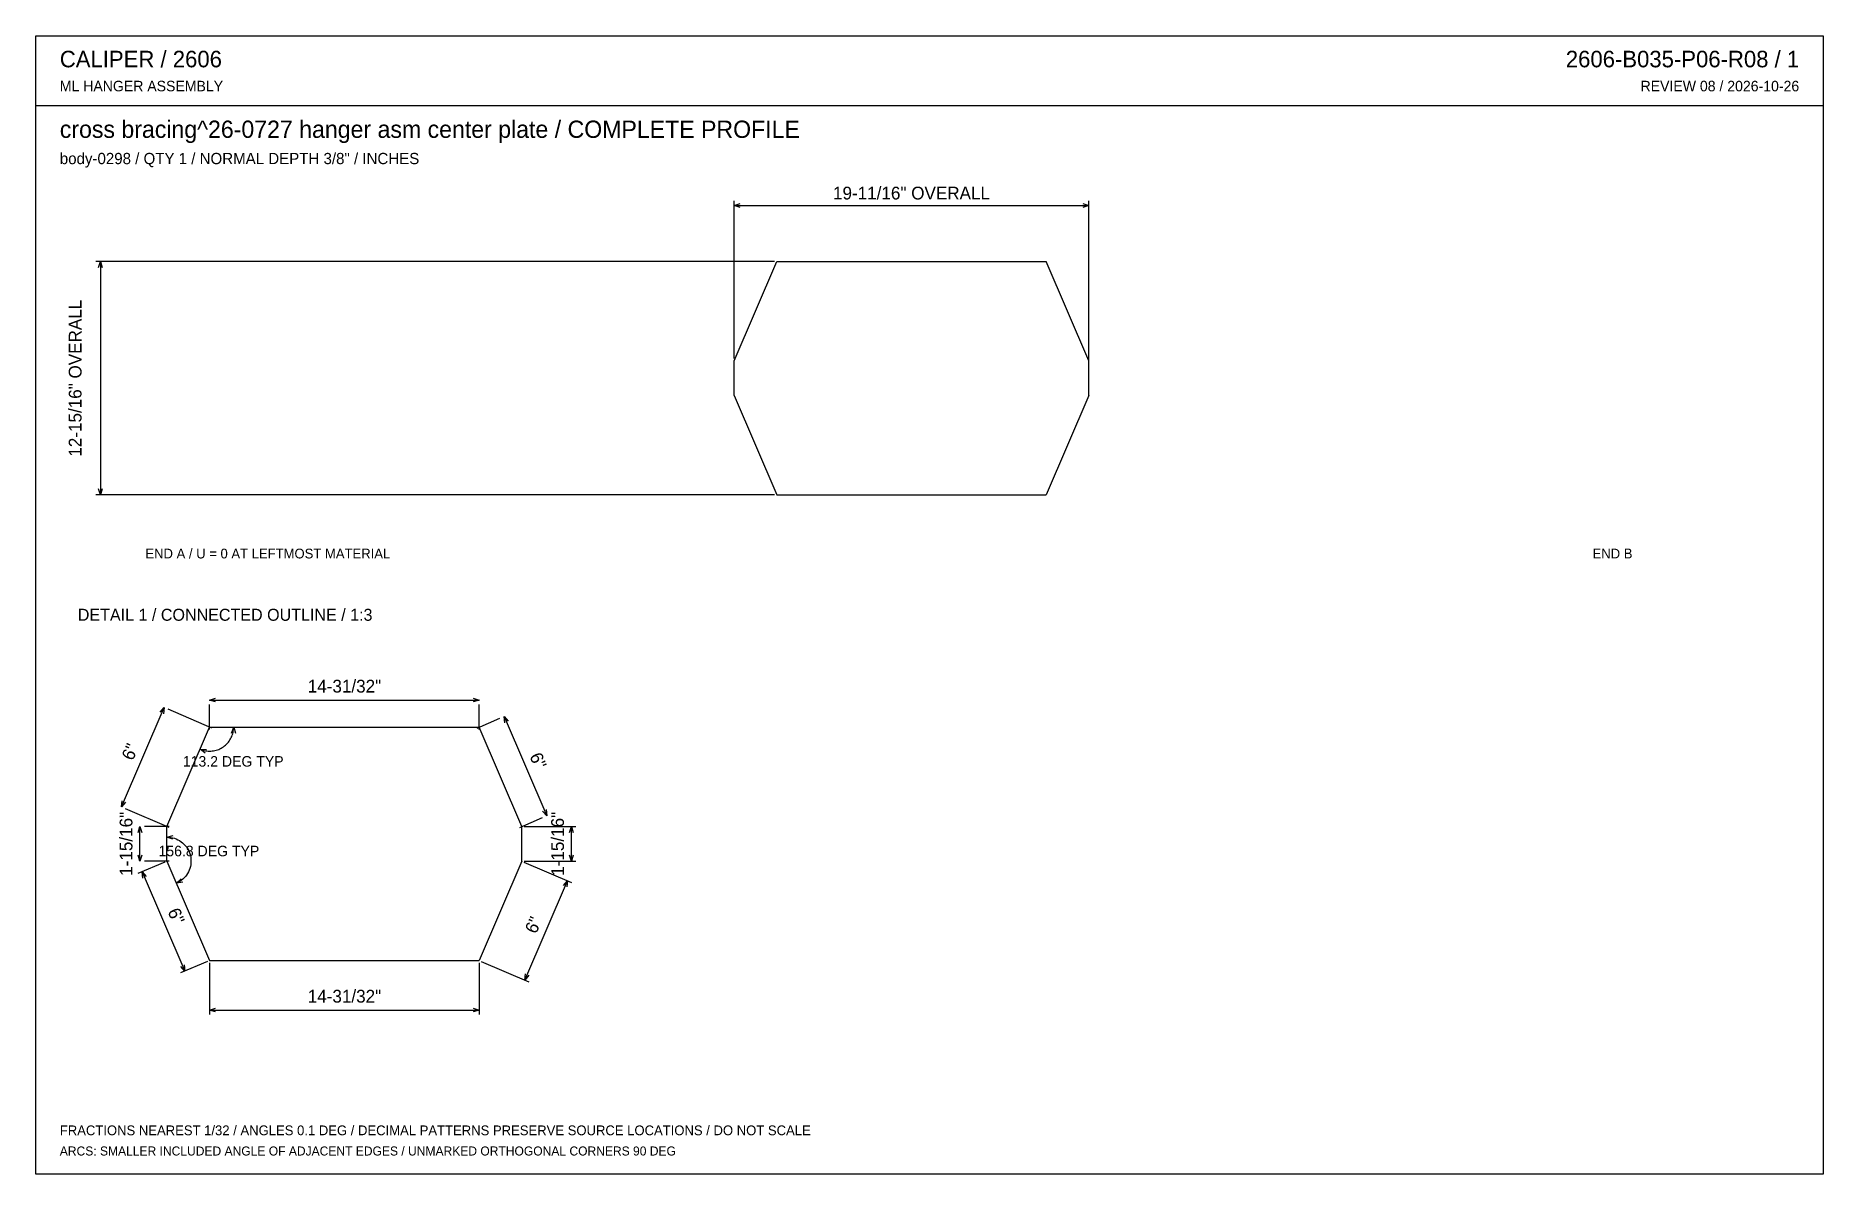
# Model space of a CAD drawing. Header units: inches. Extents: x 0.5 to 33.5, y 0.5 to 21.5.
import ezdxf
from ezdxf.enums import TextEntityAlignment as Align

# ---------------------------------------------------------------- set-up
doc = ezdxf.new("R2010")
doc.units = ezdxf.units.IN
doc.header["$MEASUREMENT"] = 0

msp = doc.modelspace()

# ---------------------------------------------------------------- linework, layer by layer
at = {"layer": 'ANNOTATION'}
for p, q in [((13.385, 15.557), (13.385, 18.472)), ((13.385, 18.389), (13.496, 18.424)), ((13.385, 18.389), (19.948, 18.389)), ((13.496, 18.354), (13.385, 18.389)), ((19.837, 18.424), (19.948, 18.389)), ((19.948, 18.389), (19.837, 18.354)), ((19.948, 14.915), (19.948, 18.472)), ((14.133, 17.353), (1.583, 17.353)), ((1.632, 17.242), (1.667, 17.353)), ((1.667, 17.353), (1.667, 13.036)), ((1.667, 17.353), (1.701, 17.242)), ((14.133, 13.036), (1.583, 13.036)), ((1.667, 13.036), (1.632, 13.147)), ((1.701, 13.147), (1.667, 13.036)), ((3.688, 9.242), (3.799, 9.276)), ((8.562, 9.276), (8.673, 9.242)), ((2.057, 7.266), (2.846, 9.103)), ((2.77, 9.015), (2.846, 9.103)), ((2.846, 9.103), (2.834, 8.988)), ((3.726, 8.725), (2.922, 9.071)), ((3.688, 9.242), (8.673, 9.242)), ((3.799, 9.207), (3.688, 9.242)), ((3.688, 8.7), (3.688, 9.158)), ((8.673, 9.242), (8.562, 9.207)), ((8.673, 8.7), (8.673, 9.158)), ((9.132, 8.939), (9.922, 7.101)), ((9.144, 8.823), (9.132, 8.939)), ((9.132, 8.939), (9.208, 8.851)), ((4.095, 8.632), (4.133, 8.742)), ((4.107, 8.594), (4.115, 8.618)), ((4.115, 8.618), (4.121, 8.642)), ((4.121, 8.642), (4.126, 8.667)), ((4.126, 8.667), (4.13, 8.692)), ((4.13, 8.692), (4.132, 8.717)), ((4.132, 8.717), (4.133, 8.742)), ((4.133, 8.742), (4.164, 8.63)), ((8.635, 8.725), (9.056, 8.906)), ((3.513, 8.333), (3.536, 8.324)), ((3.603, 8.26), (3.513, 8.333)), ((3.513, 8.333), (3.629, 8.325)), ((3.536, 8.324), (3.56, 8.316)), ((3.56, 8.316), (3.584, 8.31)), ((3.584, 8.31), (3.609, 8.304)), ((3.609, 8.304), (3.633, 8.301)), ((3.633, 8.301), (3.658, 8.298)), ((3.658, 8.298), (3.683, 8.297)), ((3.683, 8.297), (3.709, 8.298)), ((3.709, 8.298), (3.734, 8.3)), ((3.734, 8.3), (3.758, 8.303)), ((3.758, 8.303), (3.783, 8.308)), ((3.783, 8.308), (3.807, 8.314)), ((3.807, 8.314), (3.831, 8.321)), ((3.831, 8.321), (3.855, 8.33)), ((3.855, 8.33), (3.878, 8.34)), ((3.878, 8.34), (3.9, 8.351)), ((3.9, 8.351), (3.922, 8.364)), ((3.922, 8.364), (3.943, 8.378)), ((3.943, 8.378), (3.963, 8.393)), ((3.963, 8.393), (3.982, 8.409)), ((3.982, 8.409), (4.001, 8.426)), ((4.001, 8.426), (4.018, 8.444)), ((4.018, 8.444), (4.034, 8.463)), ((4.034, 8.463), (4.049, 8.483)), ((4.049, 8.483), (4.064, 8.504)), ((4.064, 8.504), (4.076, 8.525)), ((4.076, 8.525), (4.088, 8.548)), ((4.088, 8.548), (4.098, 8.571)), ((4.098, 8.571), (4.107, 8.594)), ((2.057, 7.266), (2.069, 7.381)), ((2.132, 7.354), (2.057, 7.266)), ((2.937, 6.888), (2.133, 7.233)), ((9.424, 6.888), (9.845, 7.068)), ((9.922, 7.101), (9.846, 7.19)), ((9.91, 7.217), (9.922, 7.101)), ((2.364, 6.793), (2.399, 6.904)), ((2.399, 6.263), (2.399, 6.904)), ((2.399, 6.904), (2.434, 6.793)), ((2.941, 6.904), (2.482, 6.904)), ((2.899, 6.707), (3.011, 6.737)), ((2.899, 6.707), (2.934, 6.706)), ((3.009, 6.668), (2.899, 6.707)), ((2.934, 6.706), (2.968, 6.702)), ((2.968, 6.702), (3.002, 6.695)), ((3.002, 6.695), (3.036, 6.686)), ((3.036, 6.686), (3.068, 6.674)), ((3.068, 6.674), (3.1, 6.659)), ((3.1, 6.659), (3.13, 6.642)), ((3.13, 6.642), (3.159, 6.623)), ((3.159, 6.623), (3.187, 6.602)), ((9.504, 6.904), (10.462, 6.904)), ((10.344, 6.793), (10.379, 6.904)), ((10.379, 6.263), (10.379, 6.904)), ((10.379, 6.904), (10.413, 6.793)), ((2.399, 6.263), (2.364, 6.374)), ((2.434, 6.374), (2.399, 6.263)), ((3.187, 6.602), (3.212, 6.578)), ((3.212, 6.578), (3.236, 6.553)), ((3.236, 6.553), (3.257, 6.526)), ((3.257, 6.526), (3.277, 6.497)), ((3.277, 6.497), (3.294, 6.466)), ((3.294, 6.466), (3.309, 6.435)), ((3.309, 6.435), (3.321, 6.403)), ((3.321, 6.403), (3.331, 6.369)), ((3.331, 6.369), (3.338, 6.335)), ((3.338, 6.335), (3.342, 6.301)), ((3.342, 6.301), (3.343, 6.266)), ((10.379, 6.263), (10.344, 6.374)), ((10.413, 6.374), (10.379, 6.263)), ((2.861, 6.246), (2.363, 6.033)), ((2.44, 6.065), (3.229, 4.228)), ((2.452, 5.95), (2.44, 6.065)), ((2.44, 6.065), (2.515, 5.977)), ((2.941, 6.263), (2.482, 6.263)), ((3.217, 5.952), (3.191, 5.928)), ((3.24, 5.978), (3.217, 5.952)), ((3.261, 6.005), (3.24, 5.978)), ((3.28, 6.034), (3.261, 6.005)), ((3.297, 6.065), (3.28, 6.034)), ((3.311, 6.096), (3.297, 6.065)), ((3.323, 6.129), (3.311, 6.096)), ((3.332, 6.163), (3.323, 6.129)), ((3.339, 6.197), (3.332, 6.163)), ((3.342, 6.231), (3.339, 6.197)), ((3.343, 6.266), (3.342, 6.231)), ((9.5, 6.246), (10.381, 5.868)), ((9.504, 6.263), (10.462, 6.263)), ((3.074, 5.854), (3.16, 5.933)), ((3.19, 5.871), (3.074, 5.854)), ((3.106, 5.869), (3.074, 5.854)), ((3.136, 5.887), (3.106, 5.869)), ((3.164, 5.906), (3.136, 5.887)), ((3.191, 5.928), (3.164, 5.906)), ((9.515, 4.063), (10.304, 5.901)), ((10.229, 5.813), (10.304, 5.901)), ((10.304, 5.901), (10.292, 5.785)), ((3.65, 4.408), (3.152, 4.195)), ((3.229, 4.228), (3.153, 4.316)), ((3.217, 4.343), (3.229, 4.228)), ((3.688, 4.383), (3.688, 3.425)), ((8.673, 4.383), (8.673, 3.425)), ((8.711, 4.408), (9.592, 4.03)), ((9.515, 4.063), (9.527, 4.179)), ((9.591, 4.152), (9.515, 4.063)), ((3.688, 3.508), (3.799, 3.543)), ((3.688, 3.508), (8.673, 3.508)), ((3.799, 3.474), (3.688, 3.508)), ((8.562, 3.543), (8.673, 3.508)), ((8.673, 3.508), (8.562, 3.474))]:
    msp.add_line(p, q, dxfattribs=at)
at = {"layer": 'OUTLINE'}
for p, q in [((0.472, 21.528), (33.528, 21.528)), ((0.472, 0.472), (0.472, 21.528)), ((33.528, 21.528), (33.528, 0.472)), ((0.472, 20.236), (33.528, 20.236)), ((13.385, 15.515), (14.174, 17.353)), ((14.174, 17.353), (19.159, 17.353)), ((19.948, 15.515), (19.159, 17.353)), ((13.385, 14.874), (13.385, 15.515)), ((19.948, 14.874), (19.948, 15.515)), ((13.385, 14.874), (14.174, 13.036)), ((19.948, 14.874), (19.159, 13.036)), ((14.174, 13.036), (19.159, 13.036)), ((2.899, 6.904), (3.688, 8.742)), ((3.688, 8.742), (8.673, 8.742)), ((9.462, 6.904), (8.673, 8.742)), ((2.899, 6.263), (2.899, 6.904)), ((9.462, 6.263), (9.462, 6.904)), ((2.899, 6.263), (3.688, 4.425)), ((9.462, 6.263), (8.673, 4.425)), ((3.688, 4.425), (8.673, 4.425)), ((33.528, 0.472), (0.472, 0.472))]:
    msp.add_line(p, q, dxfattribs=at)

# ---------------------------------------------------------------- texts
at = {"layer": 'ANNOTATION'}
for s, height, p in [('CALIPER / 2606', 0.30556, (0.917, 20.944)), ('ML HANGER ASSEMBLY', 0.19444, (0.917, 20.5)), ('cross bracing^26-0727 hanger asm center plate / COMPLETE PROFILE', 0.31944, (0.917, 19.639)), ('body-0298 / QTY 1 / NORMAL DEPTH 3/8" / INCHES', 0.20833, (0.917, 19.153)), ('END A / U = 0 AT LEFTMOST MATERIAL', 0.18056, (2.5, 11.861)), ('DETAIL 1 / CONNECTED OUTLINE / 1:3', 0.22222, (1.25, 10.708)), ('FRACTIONS NEAREST 1/32 / ANGLES 0.1 DEG / DECIMAL PATTERNS PRESERVE SOURCE LOCATIONS / DO NOT SCALE', 0.18056, (0.917, 1.194)), ('ARCS: SMALLER INCLUDED ANGLE OF ADJACENT EDGES / UNMARKED ORTHOGONAL CORNERS 90 DEG', 0.16667, (0.917, 0.819))]:
    msp.add_text(s, height=height, dxfattribs=at).set_placement(p)
for s, height, p in [('2606-B035-P06-R08 / 1', 0.30556, (33.083, 20.944)), ('REVIEW 08 / 2026-10-26', 0.19444, (33.083, 20.5)), ('END B', 0.1806, (30, 11.861))]:
    msp.add_text(s, height=height, dxfattribs=at).set_placement(p, align=Align.RIGHT)
for s, height, p in [('19-11/16" OVERALL', 0.23611, (16.667, 18.5)), ('14-31/32"', 0.2361, (6.181, 9.381)), ('113.2 DEG TYP', 0.19444, (4.124, 8.011)), ('156.8 DEG TYP', 0.19444, (3.674, 6.353)), ('14-31/32"', 0.2361, (6.181, 3.647))]:
    msp.add_text(s, height=height, dxfattribs=at).set_placement(p, align=Align.CENTER)
for s, height, rotation, p in [('12-15/16" OVERALL', 0.23611, 90, (1.319, 15.194)), ('6"', 0.2361, 66.7638, (2.324, 8.239)), ('6"', 0.2361, -66.7638, (9.655, 8.075)), ('1-15/16"', 0.2361, 90, (2.26, 6.583)), ('1-15/16"', 0.2361, 90, (10.24, 6.583)), ('6"', 0.2361, -66.7638, (2.962, 5.201)), ('6"', 0.2361, 66.7638, (9.782, 5.037))]:
    msp.add_text(s, height=height, rotation=rotation, dxfattribs=at).set_placement(p, align=Align.CENTER)

doc.saveas('drawing.dxf')
